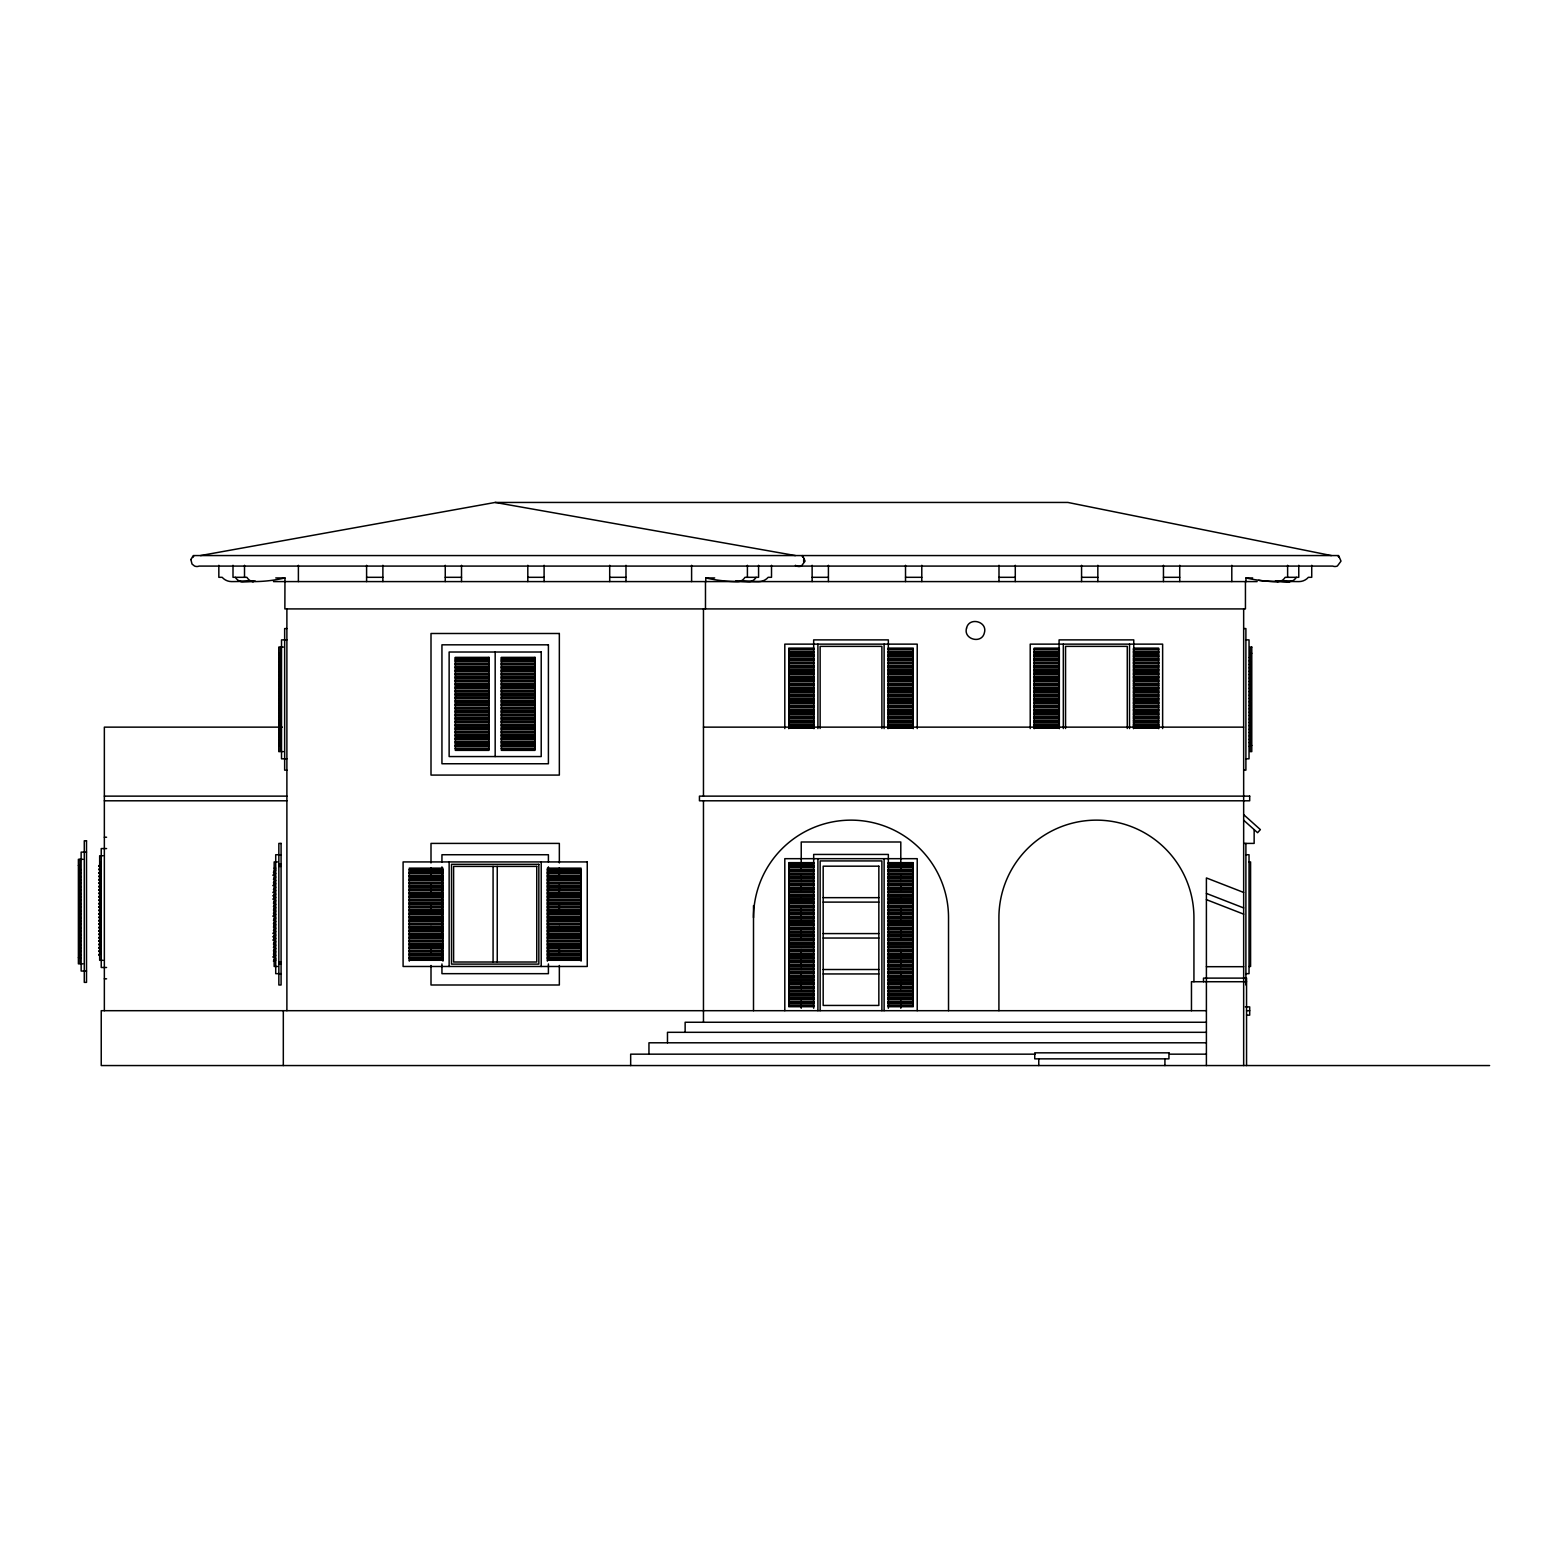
<?xml version="1.0" encoding="UTF-8"?>
<svg xmlns="http://www.w3.org/2000/svg" width="1568" height="1568" viewBox="0 0 1568 1568"><rect width="100%" height="100%" fill="white"/><g stroke="black" fill="none" stroke-linecap="round" stroke-linejoin="round"><path stroke-width="1.5" d="M803.639 561.658L803.737 558.816M192.746 557.483L193.668 556.366M275.282 869.652L273.42 872.396L275.713 870.083M275.282 873.062L272.969 875.375L275.713 873.494M275.282 876.61L273.42 879.374L275.713 877.061M275.282 880.02L273.42 882.784L275.713 880.471M275.282 883.352L272.969 885.665L275.713 883.803M275.282 886.763L273.42 889.526L275.713 887.214M275.282 890.232L272.969 892.545L275.713 890.663M275.282 893.642L272.969 895.955L275.713 894.093M275.282 896.974L272.969 899.268L275.713 897.406M275.282 900.385L273.42 903.129L275.713 900.816M275.282 903.874L273.42 906.618L275.713 904.305M275.282 907.284L273.42 910.028L275.713 907.715M275.282 910.596L273.42 913.36L275.713 911.047M275.282 914.007L272.969 916.32L275.713 914.458M275.282 917.574L273.42 920.318L275.713 918.025M275.282 920.984L273.42 923.728L275.713 921.435M275.282 924.316L273.42 927.06L275.713 924.748M275.282 927.727L273.42 930.471L275.713 928.158M275.282 931.176L272.969 933.489L275.713 931.627M275.282 934.587L272.969 936.9L275.713 935.038M275.282 937.919L272.969 940.232L275.713 938.37M275.282 941.329L273.42 944.093L275.713 941.78M275.282 944.681L273.42 947.425L275.713 945.112M275.282 948.091L273.42 950.835L275.713 948.522M275.282 951.404L273.42 954.167L275.713 951.854M275.282 954.814L272.969 957.127L275.713 955.265M275.282 958.381L273.42 961.125L275.713 958.832M200.528 555.562L495.174 502.446L1067.867 502.446L1331.35 555.562M366.598 577.318L382.886 577.318M445.253 577.318L461.521 577.318M527.808 577.318L544.096 577.318M609.697 577.318L625.985 577.318M812.126 577.318L828.414 577.318M905.52 577.318L921.788 577.318M998.992 577.318L1015.28 577.318M1081.567 577.318L1097.835 577.318M1163.456 577.318L1179.724 577.318M275.752 577.945L284.964 577.945L284.866 608.913L1245.443 608.913L1245.443 581.591M705.776 581.591L705.776 577.945L714.694 577.945M1245.972 581.591L1245.972 577.945L1252.675 577.945M273.459 581.591L1257.144 581.591M1258.634 580.336A273.969 193.726 -90 0 0 1277.038 581.591L1289.504 581.591A12.485 9.075 -90 0 0 1296.344 577.318M286.885 628.572L284.651 628.572L284.651 770.143L286.885 770.143M1243.659 628.572L1245.894 628.572L1245.894 770.143L1243.659 770.143M286.885 639.881L281.515 639.881L281.515 758.814L286.885 758.814M1245.894 639.881L1249.03 639.881L1249.03 758.814L1245.894 758.814M281.515 647.074L283.318 647.074M813.929 648.113L788.782 648.113L788.782 728.669M888.096 648.113L913.242 648.113L913.242 728.669M788.782 648.976L813.929 648.976M888.096 648.976L913.242 648.976M1034.194 648.976L1059.341 648.976M1133.507 648.976L1158.654 648.976M788.782 649.407L813.929 649.407M888.096 649.407L913.242 649.407M1034.194 649.407L1059.341 649.407M1133.507 649.407L1158.654 649.407M788.782 651.288L813.929 651.288M888.096 651.288L913.242 651.288M1034.194 651.288L1059.341 651.288M1133.507 651.288L1158.654 651.288M788.782 651.72L813.929 651.72M888.096 651.72L913.242 651.72M1034.194 651.72L1059.341 651.72M1133.507 651.72L1158.654 651.72M788.782 652.543L813.929 652.543M888.096 652.543L913.242 652.543M1034.194 652.543L1059.341 652.543M1133.507 652.543L1158.654 652.543M788.782 652.994L813.929 652.994M888.096 652.994L913.242 652.994M1034.194 652.994L1059.341 652.994M1133.507 652.994L1158.654 652.994M278.771 653.288L280.339 653.288M1250.206 653.288L1251.774 653.288M788.782 654.856L813.929 654.856M888.096 654.856L913.242 654.856M1034.194 654.856L1059.341 654.856M1133.507 654.856L1158.654 654.856M788.782 655.287L813.929 655.287M888.096 655.287L913.242 655.287M1034.194 655.287L1059.341 655.287M1133.507 655.287L1158.654 655.287M788.782 656.345L813.929 656.345M888.096 656.345L913.242 656.345M1034.194 656.345L1059.341 656.345M1133.507 656.345L1158.654 656.345M788.782 656.776L813.929 656.776M888.096 656.776L913.242 656.776M1034.194 656.776L1059.341 656.776M1133.507 656.776L1158.654 656.776M455.328 657.815L488.981 657.815M501.368 657.815L535.021 657.815M455.328 658.227L488.981 658.227M501.368 658.227L535.021 658.227M788.782 658.638L813.929 658.638M888.096 658.638L913.242 658.638M1034.194 658.638L1059.341 658.638M1133.507 658.638L1158.654 658.638M788.782 659.089L813.929 659.089M888.096 659.089L913.242 659.089M1034.194 659.089L1059.341 659.089M1133.507 659.089L1158.654 659.089M455.328 659.677L488.981 659.677M501.368 659.677L535.021 659.677M788.782 659.912L813.929 659.912M888.096 659.912L913.242 659.912M1034.194 659.912L1059.341 659.912M1133.507 659.912L1158.654 659.912M455.328 660.128L488.981 660.128M501.368 660.128L535.021 660.128M788.782 660.344L813.929 660.344M888.096 660.344L913.242 660.344M1034.194 660.344L1059.341 660.344M1133.507 660.344L1158.654 660.344M455.328 660.932L488.981 660.932M501.368 660.932L535.021 660.932M455.328 661.363L488.981 661.363M501.368 661.363L535.021 661.363M788.782 662.225L813.929 662.225M888.096 662.225L913.242 662.225M1034.194 662.225L1059.341 662.225M1133.507 662.225L1158.654 662.225M788.782 662.656L813.929 662.656M888.096 662.656L913.242 662.656M1034.194 662.656L1059.341 662.656M1133.507 662.656L1158.654 662.656M455.328 663.244L488.981 663.244M501.368 663.244L535.021 663.244M788.782 663.244L813.929 663.244M888.096 663.244L913.242 663.244M1034.194 663.244L1059.341 663.244M1133.507 663.244L1158.654 663.244M455.328 663.676L488.981 663.676M501.368 663.676L535.021 663.676M788.782 663.695L813.929 663.695M888.096 663.695L913.242 663.695M1034.194 663.695L1059.341 663.695M1133.507 663.695L1158.654 663.695M455.328 664.342L488.981 664.342M501.368 664.342L535.021 664.342M455.328 664.773L488.981 664.773M501.368 664.773L535.021 664.773M788.782 665.557L813.929 665.557M888.096 665.557L913.242 665.557M1034.194 665.557L1059.341 665.557M1133.507 665.557L1158.654 665.557M788.782 666.008L813.929 666.008M888.096 666.008L913.242 666.008M1034.194 666.008L1059.341 666.008M1133.507 666.008L1158.654 666.008M455.328 666.655L488.981 666.655M501.368 666.655L535.021 666.655M788.782 666.831L813.929 666.831M888.096 666.831L913.242 666.831M1034.194 666.831L1059.341 666.831M1133.507 666.831L1158.654 666.831M455.328 667.086L488.981 667.086M501.368 667.086L535.021 667.086M788.782 667.262L813.929 667.262M888.096 667.262L913.242 667.262M1034.194 667.262L1059.341 667.262M1133.507 667.262L1158.654 667.262M455.328 667.674L488.981 667.674M501.368 667.674L535.021 667.674M455.328 668.105L488.981 668.105M501.368 668.105L535.021 668.105M788.782 669.124L813.929 669.124M888.096 669.124L913.242 669.124M1034.194 669.124L1059.341 669.124M1133.507 669.124L1158.654 669.124M788.782 669.575L813.929 669.575M888.096 669.575L913.242 669.575M1034.194 669.575L1059.341 669.575M1133.507 669.575L1158.654 669.575M455.328 669.967L488.981 669.967M501.368 669.967L535.021 669.967M455.328 670.418L488.981 670.418M501.368 670.418L535.021 670.418M788.782 670.614L813.929 670.614M888.096 670.614L913.242 670.614M1034.194 670.614L1059.341 670.614M1133.507 670.614L1158.654 670.614M455.328 671.084L488.981 671.084M501.368 671.084L535.021 671.084M788.782 671.065L813.929 671.065M888.096 671.065L913.242 671.065M1034.194 671.065L1059.341 671.065M1133.507 671.065L1158.654 671.065M455.328 671.516L488.981 671.516M501.368 671.516L535.021 671.516M788.782 672.927L813.929 672.927M888.096 672.927L913.242 672.927M1034.194 672.927L1059.341 672.927M1133.507 672.927L1158.654 672.927M788.782 673.378L813.929 673.378M888.096 673.378L913.242 673.378M1034.194 673.378L1059.341 673.378M1133.507 673.378L1158.654 673.378M455.328 673.378L488.981 673.378M501.368 673.378L535.021 673.378M455.328 673.828L488.981 673.828M501.368 673.828L535.021 673.828M788.782 674.181L813.929 674.181M888.096 674.181L913.242 674.181M1034.194 674.181L1059.341 674.181M1133.507 674.181L1158.654 674.181M455.328 674.416L488.981 674.416M501.368 674.416L535.021 674.416M788.782 674.632L813.929 674.632M888.096 674.632L913.242 674.632M1034.194 674.632L1059.341 674.632M1133.507 674.632L1158.654 674.632M455.328 674.867L488.981 674.867M501.368 674.867L535.021 674.867M788.782 676.494L813.929 676.494M888.096 676.494L913.242 676.494M1034.194 676.494L1059.341 676.494M1133.507 676.494L1158.654 676.494M455.328 676.729L488.981 676.729M501.368 676.729L535.021 676.729M788.782 676.945L813.929 676.945M888.096 676.945L913.242 676.945M1034.194 676.945L1059.341 676.945M1133.507 676.945L1158.654 676.945M455.328 677.16L488.981 677.16M501.368 677.16L535.021 677.16M788.782 677.611L813.929 677.611M888.096 677.611L913.242 677.611M1034.194 677.611L1059.341 677.611M1133.507 677.611L1158.654 677.611M455.328 677.827L488.981 677.827M501.368 677.827L535.021 677.827M455.328 678.278L488.981 678.278M501.368 678.278L535.021 678.278M788.782 678.062L813.929 678.062M888.096 678.062L913.242 678.062M1034.194 678.062L1059.341 678.062M1133.507 678.062L1158.654 678.062M455.328 680.14L488.981 680.14M501.368 680.14L535.021 680.14M788.782 679.924L813.929 679.924M888.096 679.924L913.242 679.924M1034.194 679.924L1059.341 679.924M1133.507 679.924L1158.654 679.924M788.782 680.375L813.929 680.375M888.096 680.375L913.242 680.375M1034.194 680.375L1059.341 680.375M1133.507 680.375L1158.654 680.375M455.328 680.571L488.981 680.571M501.368 680.571L535.021 680.571M455.328 681.159L488.981 681.159M501.368 681.159L535.021 681.159M788.782 681.178L813.929 681.178M888.096 681.178L913.242 681.178M1034.194 681.178L1059.341 681.178M1133.507 681.178L1158.654 681.178M455.328 681.59L488.981 681.59M501.368 681.59L535.021 681.59M788.782 681.629L813.929 681.629M888.096 681.629L913.242 681.629M1034.194 681.629L1059.341 681.629M1133.507 681.629L1158.654 681.629M455.328 683.452L488.981 683.452M501.368 683.452L535.021 683.452M788.782 683.491L813.929 683.491M888.096 683.491L913.242 683.491M1034.194 683.491L1059.341 683.491M1133.507 683.491L1158.654 683.491M455.328 683.903L488.981 683.903M501.368 683.903L535.021 683.903M788.782 683.942L813.929 683.942M888.096 683.942L913.242 683.942M1034.194 683.942L1059.341 683.942M1133.507 683.942L1158.654 683.942M455.328 684.569L488.981 684.569M501.368 684.569L535.021 684.569M455.328 685L488.981 685M501.368 685L535.021 685M788.782 684.981L813.929 684.981M888.096 684.981L913.242 684.981M1034.194 684.981L1059.341 684.981M1133.507 684.981L1158.654 684.981M788.782 685.432L813.929 685.432M888.096 685.432L913.242 685.432M1034.194 685.432L1059.341 685.432M1133.507 685.432L1158.654 685.432M455.328 686.882L488.981 686.882M501.368 686.882L535.021 686.882M455.328 687.313L488.981 687.313M501.368 687.313L535.021 687.313M788.782 687.294L813.929 687.294M888.096 687.294L913.242 687.294M1034.194 687.294L1059.341 687.294M1133.507 687.294L1158.654 687.294M788.782 687.725L813.929 687.725M888.096 687.725L913.242 687.725M1034.194 687.725L1059.341 687.725M1133.507 687.725L1158.654 687.725M455.328 688.019L488.981 688.019M501.368 688.019L535.021 688.019M455.328 688.47L488.981 688.47M501.368 688.47L535.021 688.47M788.782 688.548L813.929 688.548M888.096 688.548L913.242 688.548M1034.194 688.548L1059.341 688.548M1133.507 688.548L1158.654 688.548M788.782 688.999L813.929 688.999M888.096 688.999L913.242 688.999M1034.194 688.999L1059.341 688.999M1133.507 688.999L1158.654 688.999M455.328 690.332L488.981 690.332M501.368 690.332L535.021 690.332M455.328 690.782L488.981 690.782M501.368 690.782L535.021 690.782M788.782 690.861L813.929 690.861M888.096 690.861L913.242 690.861M1034.194 690.861L1059.341 690.861M1133.507 690.861L1158.654 690.861M788.782 691.312L813.929 691.312M888.096 691.312L913.242 691.312M1034.194 691.312L1059.341 691.312M1133.507 691.312L1158.654 691.312M455.328 691.429L488.981 691.429M501.368 691.429L535.021 691.429M455.328 691.88L488.981 691.88M501.368 691.88L535.021 691.88M788.782 692.331L813.929 692.331M888.096 692.331L913.242 692.331M1034.194 692.331L1059.341 692.331M1133.507 692.331L1158.654 692.331M788.782 692.762L813.929 692.762M888.096 692.762L913.242 692.762M1034.194 692.762L1059.341 692.762M1133.507 692.762L1158.654 692.762M455.328 693.742L488.981 693.742M501.368 693.742L535.021 693.742M455.328 694.193L488.981 694.193M501.368 694.193L535.021 694.193M455.328 694.761L488.981 694.761M501.368 694.761L535.021 694.761M788.782 694.624L813.929 694.624M888.096 694.624L913.242 694.624M1034.194 694.624L1059.341 694.624M1133.507 694.624L1158.654 694.624M455.328 695.212L488.981 695.212M501.368 695.212L535.021 695.212M788.782 695.075L813.929 695.075M888.096 695.075L913.242 695.075M1034.194 695.075L1059.341 695.075M1133.507 695.075L1158.654 695.075M788.782 695.898L813.929 695.898M888.096 695.898L913.242 695.898M1034.194 695.898L1059.341 695.898M1133.507 695.898L1158.654 695.898M788.782 696.329L813.929 696.329M888.096 696.329L913.242 696.329M1034.194 696.329L1059.341 696.329M1133.507 696.329L1158.654 696.329M455.328 697.074L488.981 697.074M501.368 697.074L535.021 697.074M455.328 697.505L488.981 697.505M501.368 697.505L535.021 697.505M455.328 698.172L488.981 698.172M501.368 698.172L535.021 698.172M788.782 698.191L813.929 698.191M888.096 698.191L913.242 698.191M1034.194 698.191L1059.341 698.191M1133.507 698.191L1158.654 698.191M455.328 698.622L488.981 698.622M501.368 698.622L535.021 698.622M788.782 698.642L813.929 698.642M888.096 698.642L913.242 698.642M1034.194 698.642L1059.341 698.642M1133.507 698.642L1158.654 698.642M788.782 699.681L813.929 699.681M888.096 699.681L913.242 699.681M1034.194 699.681L1059.341 699.681M1133.507 699.681L1158.654 699.681M788.782 700.132L813.929 700.132M888.096 700.132L913.242 700.132M1034.194 700.132L1059.341 700.132M1133.507 700.132L1158.654 700.132M455.328 700.484L488.981 700.484M501.368 700.484L535.021 700.484M455.328 700.935L488.981 700.935M501.368 700.935L535.021 700.935M455.328 701.739L488.981 701.739M501.368 701.739L535.021 701.739M788.782 701.994L813.929 701.994M888.096 701.994L913.242 701.994M1034.194 701.994L1059.341 701.994M1133.507 701.994L1158.654 701.994M455.328 702.17L488.981 702.17M501.368 702.17L535.021 702.17M788.782 702.444L813.929 702.444M888.096 702.444L913.242 702.444M1034.194 702.444L1059.341 702.444M1133.507 702.444L1158.654 702.444M788.782 703.248L813.929 703.248M888.096 703.248L913.242 703.248M1034.194 703.248L1059.341 703.248M1133.507 703.248L1158.654 703.248M788.782 703.699L813.929 703.699M888.096 703.699L913.242 703.699M1034.194 703.699L1059.341 703.699M1133.507 703.699L1158.654 703.699M455.328 704.052L488.981 704.052M501.368 704.052L535.021 704.052M455.328 704.483L488.981 704.483M501.368 704.483L535.021 704.483M455.328 705.149L488.981 705.149M501.368 705.149L535.021 705.149M455.328 705.58L488.981 705.58M501.368 705.58L535.021 705.58M788.782 705.561L813.929 705.561M888.096 705.561L913.242 705.561M1034.194 705.561L1059.341 705.561M1133.507 705.561L1158.654 705.561M788.782 706.012L813.929 706.012M888.096 706.012L913.242 706.012M1034.194 706.012L1059.341 706.012M1133.507 706.012L1158.654 706.012M788.782 706.992L813.929 706.992M888.096 706.992L913.242 706.992M1034.194 706.992L1059.341 706.992M1133.507 706.992L1158.654 706.992M455.328 707.462L488.981 707.462M501.368 707.462L535.021 707.462M788.782 707.442L813.929 707.442M888.096 707.442L913.242 707.442M1034.194 707.442L1059.341 707.442M1133.507 707.442L1158.654 707.442M455.328 707.893L488.981 707.893M501.368 707.893L535.021 707.893M455.328 708.462L488.981 708.462M501.368 708.462L535.021 708.462M455.328 708.912L488.981 708.912M501.368 708.912L535.021 708.912M788.782 709.304L813.929 709.304M888.096 709.304L913.242 709.304M1034.194 709.304L1059.341 709.304M1133.507 709.304L1158.654 709.304M788.782 709.755L813.929 709.755M888.096 709.755L913.242 709.755M1034.194 709.755L1059.341 709.755M1133.507 709.755L1158.654 709.755M788.782 710.559L813.929 710.559M888.096 710.559L913.242 710.559M1034.194 710.559L1059.341 710.559M1133.507 710.559L1158.654 710.559M455.328 710.774L488.981 710.774M501.368 710.774L535.021 710.774M455.328 711.225L488.981 711.225M501.368 711.225L535.021 711.225M788.782 711.01L813.929 711.01M888.096 711.01L913.242 711.01M1034.194 711.01L1059.341 711.01M1133.507 711.01L1158.654 711.01M455.328 711.892L488.981 711.892M501.368 711.892L535.021 711.892M455.328 712.323L488.981 712.323M501.368 712.323L535.021 712.323M788.782 712.872L813.929 712.872M888.096 712.872L913.242 712.872M1034.194 712.872L1059.341 712.872M1133.507 712.872L1158.654 712.872M788.782 713.322L813.929 713.322M888.096 713.322L913.242 713.322M1034.194 713.322L1059.341 713.322M1133.507 713.322L1158.654 713.322M455.328 714.185L488.981 714.185M501.368 714.185L535.021 714.185M788.782 714.361L813.929 714.361M888.096 714.361L913.242 714.361M1034.194 714.361L1059.341 714.361M1133.507 714.361L1158.654 714.361M455.328 714.636L488.981 714.636M501.368 714.636L535.021 714.636M788.782 714.792L813.929 714.792M888.096 714.792L913.242 714.792M1034.194 714.792L1059.341 714.792M1133.507 714.792L1158.654 714.792M455.328 715.361L488.981 715.361M501.368 715.361L535.021 715.361M455.328 715.812L488.981 715.812M501.368 715.812L535.021 715.812M788.782 716.674L813.929 716.674M888.096 716.674L913.242 716.674M1034.194 716.674L1059.341 716.674M1133.507 716.674L1158.654 716.674M788.782 717.105L813.929 717.105M888.096 717.105L913.242 717.105M1034.194 717.105L1059.341 717.105M1133.507 717.105L1158.654 717.105M455.328 717.674L488.981 717.674M501.368 717.674L535.021 717.674M455.328 718.124L488.981 718.124M501.368 718.124L535.021 718.124M788.782 717.928L813.929 717.928M888.096 717.928L913.242 717.928M1034.194 717.928L1059.341 717.928M1133.507 717.928L1158.654 717.928M788.782 718.379L813.929 718.379M888.096 718.379L913.242 718.379M1034.194 718.379L1059.341 718.379M1133.507 718.379L1158.654 718.379M455.328 718.791L488.981 718.791M501.368 718.791L535.021 718.791M455.328 719.222L488.981 719.222M501.368 719.222L535.021 719.222M788.782 720.241L813.929 720.241M888.096 720.241L913.242 720.241M1034.194 720.241L1059.341 720.241M1133.507 720.241L1158.654 720.241M788.782 720.672L813.929 720.672M888.096 720.672L913.242 720.672M1034.194 720.672L1059.341 720.672M1133.507 720.672L1158.654 720.672M455.328 721.084L488.981 721.084M501.368 721.084L535.021 721.084M455.328 721.535L488.981 721.535M501.368 721.535L535.021 721.535M788.782 721.829L813.929 721.829M888.096 721.829L913.242 721.829M1034.194 721.829L1059.341 721.829M1133.507 721.829L1158.654 721.829M455.328 722.103L488.981 722.103M501.368 722.103L535.021 722.103M788.782 722.26L813.929 722.26M888.096 722.26L913.242 722.26M1034.194 722.26L1059.341 722.26M1133.507 722.26L1158.654 722.26M455.328 722.554L488.981 722.554M501.368 722.554L535.021 722.554M788.782 724.122L813.929 724.122M888.096 724.122L913.242 724.122M1034.194 724.122L1059.341 724.122M1133.507 724.122L1158.654 724.122M455.328 724.416L488.981 724.416M501.368 724.416L535.021 724.416M788.782 724.573L813.929 724.573M888.096 724.573L913.242 724.573M1034.194 724.573L1059.341 724.573M1133.507 724.573L1158.654 724.573M455.328 724.867L488.981 724.867M501.368 724.867L535.021 724.867M455.328 725.514L488.981 725.514M501.368 725.514L535.021 725.514M788.782 725.396L813.929 725.396M888.096 725.396L913.242 725.396M1034.194 725.396L1059.341 725.396M1133.507 725.396L1158.654 725.396M455.328 725.964L488.981 725.964M501.368 725.964L535.021 725.964M788.782 725.827L813.929 725.827M888.096 725.827L913.242 725.827M1034.194 725.827L1059.341 725.827M1133.507 725.827L1158.654 725.827M282.358 727.14L104.35 727.14L104.35 1010.694M703.464 727.14L1243.659 727.14M455.328 727.826L488.981 727.826M501.368 727.826L535.021 727.826M788.782 727.709L813.929 727.709M888.096 727.709L913.242 727.709M1034.194 727.709L1059.341 727.709M1133.507 727.709L1158.654 727.709M788.782 728.14L813.929 728.14M888.096 728.14L913.242 728.14M1034.194 728.14L1059.341 728.14M1133.507 728.14L1158.654 728.14M455.328 728.277L488.981 728.277M501.368 728.277L535.021 728.277M455.328 728.983L488.981 728.983M501.368 728.983L535.021 728.983M455.328 729.434L488.981 729.434M501.368 729.434L535.021 729.434M455.328 731.296L488.981 731.296M501.368 731.296L535.021 731.296M455.328 731.727L488.981 731.727M501.368 731.727L535.021 731.727M455.328 732.393L488.981 732.393M501.368 732.393L535.021 732.393M455.328 732.844L488.981 732.844M501.368 732.844L535.021 732.844M455.328 734.706L488.981 734.706M501.368 734.706L535.021 734.706M455.328 735.137L488.981 735.137M501.368 735.137L535.021 735.137M455.328 735.725L488.981 735.725M501.368 735.725L535.021 735.725M455.328 736.156L488.981 736.156M501.368 736.156L535.021 736.156M455.328 738.018L488.981 738.018M501.368 738.018L535.021 738.018M455.328 738.469L488.981 738.469M501.368 738.469L535.021 738.469M455.328 739.136L488.981 739.136M501.368 739.136L535.021 739.136M455.328 739.567L488.981 739.567M501.368 739.567L535.021 739.567M455.328 741.448L488.981 741.448M501.368 741.448L535.021 741.448M455.328 741.88L488.981 741.88M501.368 741.88L535.021 741.88M455.328 742.683L488.981 742.683M501.368 742.683L535.021 742.683M455.328 743.134L488.981 743.134M501.368 743.134L535.021 743.134M455.328 744.996L488.981 744.996M501.368 744.996L535.021 744.996M278.771 745.427L280.339 745.427M455.328 745.447L488.981 745.447M501.368 745.447L535.021 745.447M1250.206 745.427L1251.774 745.427M455.328 746.094L488.981 746.094M501.368 746.094L535.021 746.094M455.328 746.544L488.981 746.544M501.368 746.544L535.021 746.544M455.328 748.406L488.981 748.406M501.368 748.406L535.021 748.406M455.328 748.857L488.981 748.857M501.368 748.857L535.021 748.857M281.515 751.621L283.318 751.621M104.35 796.132L286.885 796.132M104.35 800.797L286.885 800.797M104.35 837.234L106.585 837.234M1243.659 843.408L1254.145 843.408L1254.145 829.609M106.585 848.562L101.234 848.562L101.234 967.495L106.585 967.495M86.514 852.11L81.144 852.11L81.144 971.043L86.514 971.043M281.084 854.736L275.713 854.736L275.713 973.669L281.084 973.669M1245.894 854.736L1249.03 854.736L1249.03 973.669L1245.894 973.669M103.018 855.756L99.666 855.756L99.666 960.302L103.018 960.302M81.144 859.303L82.947 859.303M99.666 861.969L101.234 861.969M277.516 861.93L274.165 861.93L274.165 966.476L277.516 966.476M1249.03 861.93L1250.578 861.93L1250.578 966.476L1249.03 966.476M813.929 862.655L788.782 862.655L788.782 1006.715L813.929 1006.715M888.096 862.655L913.242 862.655L913.242 1006.715L888.096 1006.715M788.782 863.537L813.929 863.537M888.096 863.537L913.242 863.537M788.782 863.968L813.929 863.968M888.096 863.968L913.242 863.968M278.849 864.321L281.084 864.321M78.4 865.497L79.968 865.497M788.782 865.83L813.929 865.83M888.096 865.83L913.242 865.83M278.849 866.398L281.084 866.398M788.782 866.281L813.929 866.281M888.096 866.281L913.242 866.281M788.782 867.104L813.929 867.104M888.096 867.104L913.242 867.104M788.782 867.535L813.929 867.535M888.096 867.535L913.242 867.535M274.165 868.143L275.713 868.143M409.287 869.652L442.94 869.652M547.408 869.652L581.062 869.652M788.782 869.417L813.929 869.417M888.096 869.417L913.242 869.417M788.782 869.848L813.929 869.848M888.096 869.848L913.242 869.848M409.287 870.083L442.94 870.083M547.408 870.083L581.062 870.083M788.782 870.887L813.929 870.887M888.096 870.887L913.242 870.887M788.782 871.338L813.929 871.338M888.096 871.338L913.242 871.338M409.287 871.965L442.94 871.965M547.408 871.965L581.062 871.965M409.287 872.396L442.94 872.396M547.408 872.396L581.062 872.396M409.287 873.062L442.94 873.062M547.408 873.062L581.062 873.062M788.782 873.2L813.929 873.2M888.096 873.2L913.242 873.2M409.287 873.494L442.94 873.494M547.408 873.494L581.062 873.494M788.782 873.65L813.929 873.65M888.096 873.65L913.242 873.65M788.782 874.454L813.929 874.454M888.096 874.454L913.242 874.454M788.782 874.905L813.929 874.905M888.096 874.905L913.242 874.905M409.287 875.375L442.94 875.375M547.408 875.375L581.062 875.375M409.287 875.806L442.94 875.806M547.408 875.806L581.062 875.806M409.287 876.61L442.94 876.61M547.408 876.61L581.062 876.61M788.782 876.767L813.929 876.767M888.096 876.767L913.242 876.767M409.287 877.061L442.94 877.061M547.408 877.061L581.062 877.061M788.782 877.218L813.929 877.218M888.096 877.218L913.242 877.218M788.782 877.806L813.929 877.806M888.096 877.806L913.242 877.806M788.782 878.256L813.929 878.256M888.096 878.256L913.242 878.256M409.287 878.923L442.94 878.923M547.408 878.923L581.062 878.923M409.287 879.374L442.94 879.374M547.408 879.374L581.062 879.374M409.287 880.02L442.94 880.02M547.408 880.02L581.062 880.02M788.782 880.118L813.929 880.118M888.096 880.118L913.242 880.118M409.287 880.471L442.94 880.471M547.408 880.471L581.062 880.471M788.782 880.569L813.929 880.569M888.096 880.569L913.242 880.569M788.782 881.373L813.929 881.373M888.096 881.373L913.242 881.373M788.782 881.824L813.929 881.824M888.096 881.824L913.242 881.824M409.287 882.333L442.94 882.333M547.408 882.333L581.062 882.333M409.287 882.784L442.94 882.784M547.408 882.784L581.062 882.784M409.287 883.352L442.94 883.352M547.408 883.352L581.062 883.352M788.782 883.686L813.929 883.686M888.096 883.686L913.242 883.686M409.287 883.803L442.94 883.803M547.408 883.803L581.062 883.803M788.782 884.136L813.929 884.136M888.096 884.136L913.242 884.136M788.782 885.175L813.929 885.175M888.096 885.175L913.242 885.175M409.287 885.665L442.94 885.665M547.408 885.665L581.062 885.665M788.782 885.606L813.929 885.606M888.096 885.606L913.242 885.606M409.287 886.116L442.94 886.116M547.408 886.116L581.062 886.116M409.287 886.763L442.94 886.763M547.408 886.763L581.062 886.763M409.287 887.214L442.94 887.214M547.408 887.214L581.062 887.214M788.782 887.488L813.929 887.488M888.096 887.488L913.242 887.488M788.782 887.919L813.929 887.919M888.096 887.919L913.242 887.919M788.782 888.742L813.929 888.742M888.096 888.742L913.242 888.742M409.287 889.076L442.94 889.076M547.408 889.076L581.062 889.076M788.782 889.193L813.929 889.193M888.096 889.193L913.242 889.193M409.287 889.526L442.94 889.526M547.408 889.526L581.062 889.526M409.287 890.232L442.94 890.232M547.408 890.232L581.062 890.232M409.287 890.663L442.94 890.663M547.408 890.663L581.062 890.663M788.782 891.055L813.929 891.055M888.096 891.055L913.242 891.055M788.782 891.486L813.929 891.486M888.096 891.486L913.242 891.486M788.782 892.172L813.929 892.172M888.096 892.172L913.242 892.172M409.287 892.545L442.94 892.545M547.408 892.545L581.062 892.545M788.782 892.623L813.929 892.623M888.096 892.623L913.242 892.623M409.287 892.976L442.94 892.976M547.408 892.976L581.062 892.976M409.287 893.642L442.94 893.642M547.408 893.642L581.062 893.642M409.287 894.093L442.94 894.093M547.408 894.093L581.062 894.093M788.782 894.485L813.929 894.485M888.096 894.485L913.242 894.485M788.782 894.916L813.929 894.916M888.096 894.916L913.242 894.916M788.782 895.74L813.929 895.74M888.096 895.74L913.242 895.74M409.287 895.955L442.94 895.955M547.408 895.955L581.062 895.955M409.287 896.386L442.94 896.386M547.408 896.386L581.062 896.386M788.782 896.19L813.929 896.19M888.096 896.19L913.242 896.19M409.287 896.974L442.94 896.974M547.408 896.974L581.062 896.974M409.287 897.406L442.94 897.406M547.408 897.406L581.062 897.406M823.18 897.66L878.844 897.66M788.782 898.052L813.929 898.052M888.096 898.052L913.242 898.052M788.782 898.503L813.929 898.503M888.096 898.503L913.242 898.503M409.287 899.268L442.94 899.268M547.408 899.268L581.062 899.268M409.287 899.718L442.94 899.718M547.408 899.718L581.062 899.718M788.782 899.542L813.929 899.542M888.096 899.542L913.242 899.542M788.782 899.973L813.929 899.973M888.096 899.973L913.242 899.973M409.287 900.385L442.94 900.385M547.408 900.385L581.062 900.385M409.287 900.816L442.94 900.816M547.408 900.816L581.062 900.816M788.782 901.855L813.929 901.855M888.096 901.855L913.242 901.855M788.782 902.286L813.929 902.286M823.18 902.11L878.844 902.11M888.096 902.286L913.242 902.286M409.287 902.678L442.94 902.678M547.408 902.678L581.062 902.678M409.287 903.129L442.94 903.129M547.408 903.129L581.062 903.129M788.782 903.109L813.929 903.109M888.096 903.109L913.242 903.109M788.782 903.54L813.929 903.54M888.096 903.54L913.242 903.54M409.287 903.874L442.94 903.874M547.408 903.874L581.062 903.874M409.287 904.305L442.94 904.305M547.408 904.305L581.062 904.305M788.782 905.422L813.929 905.422M888.096 905.422L913.242 905.422M788.782 905.853L813.929 905.853M888.096 905.853L913.242 905.853M409.287 906.167L442.94 906.167M547.408 906.167L581.062 906.167M409.287 906.618L442.94 906.618M547.408 906.618L581.062 906.618M788.782 906.872L813.929 906.872M888.096 906.872L913.242 906.872M409.287 907.284L442.94 907.284M547.408 907.284L581.062 907.284M788.782 907.323L813.929 907.323M888.096 907.323L913.242 907.323M409.287 907.715L442.94 907.715M547.408 907.715L581.062 907.715M788.782 909.185L813.929 909.185M888.096 909.185L913.242 909.185M409.287 909.577L442.94 909.577M547.408 909.577L581.062 909.577M788.782 909.636L813.929 909.636M888.096 909.636L913.242 909.636M409.287 910.028L442.94 910.028M547.408 910.028L581.062 910.028M788.782 910.44L813.929 910.44M888.096 910.44L913.242 910.44M409.287 910.596L442.94 910.596M547.408 910.596L581.062 910.596M409.287 911.047L442.94 911.047M547.408 911.047L581.062 911.047M788.782 910.89L813.929 910.89M888.096 910.89L913.242 910.89M788.782 912.752L813.929 912.752M888.096 912.752L913.242 912.752M409.287 912.909L442.94 912.909M547.408 912.909L581.062 912.909M409.287 913.36L442.94 913.36M547.408 913.36L581.062 913.36M788.782 913.203L813.929 913.203M888.096 913.203L913.242 913.203M409.287 914.007L442.94 914.007M547.408 914.007L581.062 914.007M409.287 914.458L442.94 914.458M547.408 914.458L581.062 914.458M788.782 914.242L813.929 914.242M888.096 914.242L913.242 914.242M788.782 914.693L813.929 914.693M888.096 914.693L913.242 914.693M409.287 916.32L442.94 916.32M547.408 916.32L581.062 916.32M788.782 916.555L813.929 916.555M888.096 916.555L913.242 916.555M409.287 916.77L442.94 916.77M547.408 916.77L581.062 916.77M788.782 916.986L813.929 916.986M888.096 916.986L913.242 916.986M409.287 917.574L442.94 917.574M547.408 917.574L581.062 917.574M409.287 918.025L442.94 918.025M547.408 918.025L581.062 918.025M788.782 917.809L813.929 917.809M888.096 917.809L913.242 917.809M788.782 918.26L813.929 918.26M888.096 918.26L913.242 918.26M409.287 919.887L442.94 919.887M547.408 919.887L581.062 919.887M409.287 920.318L442.94 920.318M547.408 920.318L581.062 920.318M788.782 920.122L813.929 920.122M888.096 920.122L913.242 920.122M788.782 920.553L813.929 920.553M888.096 920.553L913.242 920.553M409.287 920.984L442.94 920.984M547.408 920.984L581.062 920.984M409.287 921.435L442.94 921.435M547.408 921.435L581.062 921.435M788.782 921.553L813.929 921.553M888.096 921.553L913.242 921.553M788.782 921.984L813.929 921.984M888.096 921.984L913.242 921.984M409.287 923.297L442.94 923.297M547.408 923.297L581.062 923.297M409.287 923.728L442.94 923.728M547.408 923.728L581.062 923.728M788.782 923.866L813.929 923.866M888.096 923.866L913.242 923.866M409.287 924.316L442.94 924.316M547.408 924.316L581.062 924.316M788.782 924.297L813.929 924.297M888.096 924.297L913.242 924.297M409.287 924.748L442.94 924.748M547.408 924.748L581.062 924.748M788.782 925.12L813.929 925.12M888.096 925.12L913.242 925.12M788.782 925.571L813.929 925.571M888.096 925.571L913.242 925.571M409.287 926.61L442.94 926.61M547.408 926.61L581.062 926.61M409.287 927.06L442.94 927.06M547.408 927.06L581.062 927.06M788.782 927.433L813.929 927.433M888.096 927.433L913.242 927.433M409.287 927.727L442.94 927.727M547.408 927.727L581.062 927.727M409.287 928.158L442.94 928.158M547.408 928.158L581.062 928.158M788.782 927.864L813.929 927.864M888.096 927.864L913.242 927.864M788.782 928.903L813.929 928.903M888.096 928.903L913.242 928.903M788.782 929.354L813.929 929.354M888.096 929.354L913.242 929.354M409.287 930.04L442.94 930.04M547.408 930.04L581.062 930.04M409.287 930.471L442.94 930.471M547.408 930.471L581.062 930.471M409.287 931.176L442.94 931.176M547.408 931.176L581.062 931.176M788.782 931.216L813.929 931.216M888.096 931.216L913.242 931.216M409.287 931.627L442.94 931.627M547.408 931.627L581.062 931.627M788.782 931.666L813.929 931.666M888.096 931.666L913.242 931.666M788.782 932.49L813.929 932.49M888.096 932.49L913.242 932.49M788.782 932.921L813.929 932.921M888.096 932.921L913.242 932.921M409.287 933.489L442.94 933.489M547.408 933.489L581.062 933.489M823.18 933.587L878.844 933.587M409.287 933.94L442.94 933.94M547.408 933.94L581.062 933.94M409.287 934.587L442.94 934.587M547.408 934.587L581.062 934.587M788.782 934.783L813.929 934.783M888.096 934.783L913.242 934.783M409.287 935.038L442.94 935.038M547.408 935.038L581.062 935.038M788.782 935.234L813.929 935.234M888.096 935.234L913.242 935.234M788.782 936.37L813.929 936.37M888.096 936.37L913.242 936.37M409.287 936.9L442.94 936.9M547.408 936.9L581.062 936.9M788.782 936.821L813.929 936.821M888.096 936.821L913.242 936.821M409.287 937.35L442.94 937.35M547.408 937.35L581.062 937.35M409.287 937.919L442.94 937.919M547.408 937.919L581.062 937.919M823.18 938.036L878.844 938.036M409.287 938.37L442.94 938.37M547.408 938.37L581.062 938.37M788.782 938.683L813.929 938.683M888.096 938.683L913.242 938.683M788.782 939.134L813.929 939.134M888.096 939.134L913.242 939.134M409.287 940.232L442.94 940.232M547.408 940.232L581.062 940.232M788.782 939.957L813.929 939.957M888.096 939.957L913.242 939.957M788.782 940.388L813.929 940.388M888.096 940.388L913.242 940.388M409.287 940.682L442.94 940.682M547.408 940.682L581.062 940.682M409.287 941.329L442.94 941.329M547.408 941.329L581.062 941.329M409.287 941.78L442.94 941.78M547.408 941.78L581.062 941.78M788.782 942.25L813.929 942.25M888.096 942.25L913.242 942.25M788.782 942.701L813.929 942.701M888.096 942.701L913.242 942.701M409.287 943.642L442.94 943.642M547.408 943.642L581.062 943.642M788.782 943.74L813.929 943.74M888.096 943.74L913.242 943.74M409.287 944.093L442.94 944.093M547.408 944.093L581.062 944.093M788.782 944.191L813.929 944.191M888.096 944.191L913.242 944.191M409.287 944.681L442.94 944.681M547.408 944.681L581.062 944.681M409.287 945.112L442.94 945.112M547.408 945.112L581.062 945.112M788.782 946.053L813.929 946.053M888.096 946.053L913.242 946.053M788.782 946.484L813.929 946.484M888.096 946.484L913.242 946.484M409.287 946.974L442.94 946.974M547.408 946.974L581.062 946.974M409.287 947.425L442.94 947.425M547.408 947.425L581.062 947.425M788.782 947.307L813.929 947.307M888.096 947.307L913.242 947.307M788.782 947.758L813.929 947.758M888.096 947.758L913.242 947.758M409.287 948.091L442.94 948.091M547.408 948.091L581.062 948.091M409.287 948.522L442.94 948.522M547.408 948.522L581.062 948.522M788.782 949.62L813.929 949.62M888.096 949.62L913.242 949.62M788.782 950.071L813.929 950.071M888.096 950.071L913.242 950.071M409.287 950.384L442.94 950.384M547.408 950.384L581.062 950.384M409.287 950.835L442.94 950.835M547.408 950.835L581.062 950.835M788.782 951.07L813.929 951.07M888.096 951.07L913.242 951.07M409.287 951.404L442.94 951.404M547.408 951.404L581.062 951.404M788.782 951.521L813.929 951.521M888.096 951.521L913.242 951.521M409.287 951.854L442.94 951.854M547.408 951.854L581.062 951.854M788.782 953.383L813.929 953.383M888.096 953.383L913.242 953.383M409.287 953.716L442.94 953.716M547.408 953.716L581.062 953.716M788.782 953.834L813.929 953.834M888.096 953.834L913.242 953.834M99.666 954.108L101.234 954.108M409.287 954.167L442.94 954.167M547.408 954.167L581.062 954.167M409.287 954.814L442.94 954.814M547.408 954.814L581.062 954.814M788.782 954.638L813.929 954.638M888.096 954.638L913.242 954.638M409.287 955.265L442.94 955.265M547.408 955.265L581.062 955.265M788.782 955.088L813.929 955.088M888.096 955.088L913.242 955.088M409.287 957.127L442.94 957.127M547.408 957.127L581.062 957.127M788.782 956.95L813.929 956.95M888.096 956.95L913.242 956.95M409.287 957.578L442.94 957.578M547.408 957.578L581.062 957.578M788.782 957.401L813.929 957.401M888.096 957.401L913.242 957.401M78.4 957.636L79.968 957.636M409.287 958.381L442.94 958.381M547.408 958.381L581.062 958.381M788.782 958.44L813.929 958.44M888.096 958.44L913.242 958.44M409.287 958.832L442.94 958.832M547.408 958.832L581.062 958.832M788.782 958.891L813.929 958.891M888.096 958.891L913.242 958.891M274.165 960.282L275.713 960.282M409.287 960.282L442.94 960.282M547.408 960.282L581.062 960.282M788.782 960.753L813.929 960.753M888.096 960.753L913.242 960.753M788.782 961.184L813.929 961.184M888.096 961.184L913.242 961.184M278.849 962.007L281.084 962.007M788.782 962.007L813.929 962.007M888.096 962.007L913.242 962.007M788.782 962.458L813.929 962.458M888.096 962.458L913.242 962.458M81.144 963.85L82.947 963.85M278.849 964.104L281.084 964.104M788.782 964.32L813.929 964.32M888.096 964.32L913.242 964.32M788.782 964.771L813.929 964.771M888.096 964.771L913.242 964.771M788.782 965.81L813.929 965.81M888.096 965.81L913.242 965.81M788.782 966.241L813.929 966.241M888.096 966.241L913.242 966.241M1206.4 966.692L1243.659 966.692M788.782 968.103L813.929 968.103M888.096 968.103L913.242 968.103M788.782 968.554L813.929 968.554M888.096 968.554L913.242 968.554M788.782 969.377L813.929 969.377M823.18 969.514L878.844 969.514M888.096 969.377L913.242 969.377M788.782 969.808L813.929 969.808M888.096 969.808L913.242 969.808M788.782 971.69L813.929 971.69M888.096 971.69L913.242 971.69M788.782 972.121L813.929 972.121M888.096 972.121L913.242 972.121M788.782 973.16L813.929 973.16M888.096 973.16L913.242 973.16M788.782 973.61L813.929 973.61M888.096 973.61L913.242 973.61M823.18 973.944L878.844 973.944M788.782 975.472L813.929 975.472M888.096 975.472L913.242 975.472M788.782 975.923L813.929 975.923M888.096 975.923L913.242 975.923M788.782 976.727L813.929 976.727M888.096 976.727L913.242 976.727M788.782 977.178L813.929 977.178M888.096 977.178L913.242 977.178M104.35 978.824L106.585 978.824M788.782 979.04L813.929 979.04M888.096 979.04L913.242 979.04M788.782 979.49L813.929 979.49M888.096 979.49L913.242 979.49M788.782 980.51L813.929 980.51M888.096 980.51L913.242 980.51M788.782 980.96L813.929 980.96M888.096 980.96L913.242 980.96M1246.56 981.725L1191.464 981.725L1191.464 1010.694M788.782 982.822L813.929 982.822M888.096 982.822L913.242 982.822M788.782 983.254L813.929 983.254M888.096 983.254L913.242 983.254M788.782 984.077L813.929 984.077M888.096 984.077L913.242 984.077M788.782 984.528L813.929 984.528M888.096 984.528L913.242 984.528M788.782 986.39L813.929 986.39M888.096 986.39L913.242 986.39M788.782 986.84L813.929 986.84M888.096 986.84L913.242 986.84M788.782 987.879L813.929 987.879M888.096 987.879L913.242 987.879M788.782 988.31L813.929 988.31M888.096 988.31L913.242 988.31M788.782 990.172L813.929 990.172M888.096 990.172L913.242 990.172M788.782 990.623L813.929 990.623M888.096 990.623L913.242 990.623M788.782 991.446L813.929 991.446M888.096 991.446L913.242 991.446M788.782 991.878L813.929 991.878M888.096 991.878L913.242 991.878M788.782 993.759L813.929 993.759M888.096 993.759L913.242 993.759M788.782 994.19L813.929 994.19M888.096 994.19L913.242 994.19M788.782 995.464L813.929 995.464M888.096 995.464L913.242 995.464M788.782 995.896L813.929 995.896M888.096 995.896L913.242 995.896M788.782 997.777L813.929 997.777M888.096 997.777L913.242 997.777M788.782 998.208L813.929 998.208M888.096 998.208L913.242 998.208M788.782 999.032L813.929 999.032M888.096 999.032L913.242 999.032M788.782 999.463L813.929 999.463M888.096 999.463L913.242 999.463M788.782 1001.344L813.929 1001.344M888.096 1001.344L913.242 1001.344M788.782 1001.776L813.929 1001.776M888.096 1001.776L913.242 1001.776M788.782 1002.814L813.929 1002.814M888.096 1002.814L913.242 1002.814M788.782 1003.265L813.929 1003.265M888.096 1003.265L913.242 1003.265M788.782 1005.127L813.929 1005.127M888.096 1005.127L913.242 1005.127M788.782 1005.578L813.929 1005.578M888.096 1005.578L913.242 1005.578M1245.306 1006.891L1249.696 1006.891L1249.696 1015.162L1246.56 1015.162M1206.4 1010.694L101.234 1010.694L101.234 1065.554L1489.6 1065.554M1246.56 1010.694L1249.696 1010.694M1206.4 1022.258L685.138 1022.258L685.138 1032.312M1206.4 1032.312L667.478 1032.312L667.478 1042.798M1206.4 1042.798L648.956 1042.798L648.956 1054.166M1035.252 1054.166L630.669 1054.166L630.669 1065.554M1169.65 1054.166L1206.4 1054.166M495.174 502.446L795.388 555.562M1243.659 892.447L1206.4 877.943L1206.4 1065.554M1206.4 893.427L1243.659 907.931M1206.4 899.64L1243.659 914.144M795.388 565.303L796.779 566.087A11.897 8.408 -90 0 0 801.424 566.009L805.07 561.128L802.659 555.562M1243.659 814.635L1260.378 829.609L1257.595 832.706L1243.659 820.201M1338.229 556.366L1339.131 557.483M802.267 556.366L803.169 557.483M1311.73 565.303L1311.73 577.318L1308.378 577.318A12.485 12.485 0 0 1 1298.99 581.591A273.969 273.969 0 0 1 1280.39 580.944M1298.774 565.303L1298.774 577.318L1285.172 577.318A12.485 9.075 -90 0 1 1278.351 581.591A273.969 199.391 -90 0 1 1245.972 577.945M1287.622 565.303L1287.622 577.318M1246.56 1065.554L1246.56 978.118L1203.499 978.118L1203.499 981.725M1245.894 843.408L1245.894 984.998M1243.659 608.913L1243.659 1065.554M1231.801 565.303L1231.801 581.591M1193.934 981.725L1193.934 917.652A97.51 97.51 0 0 0 1096.424 820.142A97.51 97.51 0 0 0 998.914 917.652L998.914 1010.694M1179.724 565.303L1179.724 581.591M1164.926 1058.851L1164.926 1065.554M1163.456 565.303L1163.456 581.591M1162.633 728.571L1162.633 644.134L1030.215 644.134L1030.215 728.571M1158.654 728.669L1158.654 648.113L1133.507 648.113L1133.507 728.669M1133.762 649.662L1133.762 639.881L1059.086 639.881L1059.086 649.662M1133.762 654.542L1133.762 727.787M1129.528 644.134L1129.528 728.571M1127.274 728.493L1127.274 646.369L1065.554 646.369L1065.554 728.493M1097.835 565.303L1097.835 581.591M1081.567 565.303L1081.567 581.591M1063.32 644.134L1063.32 728.571M1059.341 728.669L1059.341 648.113L1034.194 648.113L1034.194 728.669M1059.086 654.542L1059.086 727.787M1038.761 1058.851L1038.761 1065.554M1015.28 565.303L1015.28 581.591M998.992 565.303L998.992 581.591M948.522 1010.694L948.522 917.652A97.51 97.51 0 0 0 851.012 820.142A97.51 97.51 0 0 0 753.502 917.652M921.788 565.303L921.788 581.591M917.221 728.571L917.221 644.134L784.804 644.134L784.804 728.571M917.221 1010.694L917.221 858.676L784.804 858.676L784.804 1010.694M905.52 565.303L905.52 581.591M900.796 868.888L900.796 841.996L801.228 841.996L801.228 868.888M900.796 873.788L900.796 878.668M900.796 883.568L900.796 890.898M900.796 898.229L900.796 903.129M900.796 908.009L900.796 915.34M900.796 920.24L900.796 925.12M900.796 930.02L900.796 937.35M900.796 949.581L900.796 966.692M900.796 971.572L900.796 976.472M900.796 981.352L900.796 988.683M900.796 1000.913L900.796 1008.244M888.096 728.669L888.35 639.881L813.674 639.881L813.929 728.669M888.35 1008.244L888.35 854.442L813.674 854.442L813.674 1008.244M884.117 644.134L884.117 728.571M884.117 858.676L884.117 1010.694M881.882 728.493L881.882 646.369L820.142 646.369L820.142 728.493M881.882 1010.694L881.882 860.93L820.142 860.93L820.142 1010.694M828.414 565.303L828.414 581.591M817.908 644.134L817.908 728.571M817.908 858.676L817.908 1010.694M812.126 565.303L812.126 581.591M801.228 873.788L801.228 878.668M801.228 883.568L801.228 890.898M801.228 898.229L801.228 903.129M801.228 908.009L801.228 915.34M801.228 920.24L801.228 925.12M801.228 930.02L801.228 937.35M801.228 949.581L801.228 966.692M801.228 971.572L801.228 976.472M801.228 981.352L801.228 988.683M801.228 1000.913L801.228 1008.244M771.515 565.303L771.515 577.318L768.183 577.318A12.485 12.485 0 0 1 758.794 581.591A273.969 273.969 0 0 1 740.194 580.944M758.579 565.303L758.579 577.318L744.976 577.318A12.485 9.075 -90 0 1 738.136 581.591A273.969 199.391 -90 0 1 705.776 577.945M753.502 905.598L753.502 1010.694M747.407 565.303L747.407 577.318M705.482 581.591L705.482 608.913M703.464 608.913L703.464 796.132M703.464 800.797L703.464 1022.258M691.606 565.303L691.606 581.591M625.985 565.303L625.985 581.591M609.697 565.303L609.697 581.591M581.062 961.125L581.062 868.143L547.408 868.143L547.408 961.125M559.345 862.949L559.345 843.408L431.004 843.408L431.004 862.949M559.345 867.829L559.345 875.16M559.345 884.92L559.345 892.231M559.345 904.442L559.345 914.203M559.345 926.414L559.345 931.294M559.345 945.935L559.345 953.266M559.345 965.476L559.345 984.998L431.004 984.998L431.004 965.476M548.408 862.028L548.408 854.736L441.941 854.736L441.941 862.028M548.408 866.888L548.408 891.153M548.408 896.014L548.408 900.855M548.408 905.716L548.408 917.848M548.408 922.709L548.408 934.842M548.408 946.974L548.408 959.106M548.408 963.967L548.408 973.669L441.941 973.669L441.941 963.967M544.096 565.303L544.096 581.591M541.215 861.93L541.215 966.476M527.808 565.303L527.808 581.591M497.252 866.398L497.252 962.007M495.174 652.014L495.174 756.56M493.077 866.398L493.077 962.007M461.521 565.303L461.521 581.591M449.134 861.93L449.134 966.476M445.253 565.303L445.253 581.591M442.94 961.125L442.94 868.143L409.287 868.143L409.287 961.125M441.941 866.888L441.941 891.153M441.941 896.014L441.941 900.855M441.941 905.716L441.941 917.848M441.941 922.709L441.941 934.842M441.941 946.974L441.941 959.106M431.004 867.829L431.004 875.16M431.004 884.92L431.004 892.231M431.004 904.442L431.004 914.203M431.004 926.414L431.004 931.294M431.004 945.935L431.004 953.266M382.886 565.303L382.886 581.591M366.598 565.303L366.598 581.591M298.39 565.303L298.39 581.591M286.885 608.913L286.885 1010.694M283.318 1010.694L283.318 1065.554M244.51 565.303L244.51 577.318M233.005 565.303L233.005 577.318L246.882 577.318A12.485 8.82 90 0 0 253.506 581.591A273.969 193.726 90 0 0 284.964 577.945M218.834 565.303L218.834 577.318L222.166 577.318A12.485 12.485 0 0 0 231.554 581.591A273.969 273.969 0 0 0 250.155 580.944M239.532 581.081A12.485 8.82 90 0 0 242.001 581.591L253.506 581.591A12.485 8.82 -90 0 1 251.037 581.081M255.153 580.944A273.969 193.726 90 0 1 242.001 581.591A12.485 8.82 -90 0 1 235.376 577.318M1279.508 581.081A12.485 8.82 -90 0 1 1277.038 581.591M1275.392 580.944A273.969 193.726 -90 0 0 1288.543 581.591A12.485 8.82 -90 0 0 1291.013 581.081M756.129 577.318A12.485 9.075 -90 0 1 749.308 581.591A273.969 199.391 -90 0 1 735.764 580.944M1289.504 581.591A273.969 199.391 -90 0 1 1275.96 580.944M190.884 559.541L192.021 564.049L194.491 566.009A11.897 8.408 -90 0 0 199.136 566.087L1332.741 566.087A11.897 8.408 -90 0 0 1337.386 566.009L1341.012 561.128L1338.602 555.562L193.276 555.562L190.884 559.541M966.554 628.082C963.066 639.391 981.744 644.409 984.371 632.845C987.86 621.516 969.181 616.518 966.554 628.082M279.222 654.797L281.084 657.541L279.222 654.797M279.222 658.207L281.084 660.951L279.222 658.207M279.222 661.755L281.084 664.518L279.222 661.755M279.222 665.185L281.084 667.929L279.222 665.185M78.851 867.006L80.713 869.77L78.851 867.006M279.222 668.497L281.084 671.261L279.222 668.497M78.851 870.416L80.713 873.18L78.851 870.416M279.222 671.908L281.084 674.671L279.222 671.908M78.851 873.984L80.713 876.728L78.851 873.984M279.222 675.377L281.084 678.121L279.222 675.377M78.851 877.394L80.713 880.138L78.851 877.394M279.222 678.787L281.084 681.531L279.222 678.787M78.851 880.706L80.713 883.47L78.851 880.706M279.222 682.119L281.084 684.863L279.222 682.119M78.851 884.136L80.713 886.88L78.851 884.136M100.783 863.478L98.921 866.222L100.783 863.478M279.222 685.53L281.084 688.274L279.222 685.53M78.851 887.586L80.713 890.35L78.851 887.586M100.783 866.888L98.921 869.632L100.783 866.888M279.222 689.018L281.084 691.762L279.222 689.018M78.851 890.996L80.713 893.76L78.851 890.996M100.783 870.436L98.921 873.2L100.783 870.436M279.222 692.429L281.084 695.173L279.222 692.429M78.851 894.328L80.713 897.072L78.851 894.328M100.783 873.846L98.921 876.61L100.783 873.846M279.222 695.741L281.084 698.505L279.222 695.741M78.851 897.739L80.713 900.483L78.851 897.739M100.783 877.178L98.921 879.942L100.783 877.178M279.222 699.152L281.084 701.915L279.222 699.152M78.851 901.228L80.713 903.972L78.851 901.228M100.783 880.589L98.921 883.352L100.783 880.589M279.222 702.719L281.084 705.463L279.222 702.719M78.851 904.638L80.713 907.382L78.851 904.638M100.783 884.058L98.921 886.802L100.783 884.058M279.222 706.129L281.084 708.893L279.222 706.129M78.851 907.97L80.713 910.714L78.851 907.97M100.783 887.468L98.921 890.212L100.783 887.468M279.222 709.461L281.084 712.205L279.222 709.461M78.851 911.38L80.713 914.124L78.851 911.38M100.783 890.8L98.921 893.544L100.783 890.8M279.222 712.872L281.084 715.616L279.222 712.872M78.851 914.928L80.713 917.692L78.851 914.928M100.783 894.211L98.921 896.955L100.783 894.211M279.222 716.321L281.084 719.085L279.222 716.321M78.851 918.338L80.713 921.102L78.851 918.338M100.783 897.7L98.921 900.444L100.783 897.7M279.222 719.751L281.084 722.495L279.222 719.751M78.851 921.67L80.713 924.414L78.851 921.67M100.783 901.11L98.921 903.854L100.783 901.11M279.222 723.064L281.084 725.827L279.222 723.064M78.851 925.081L80.713 927.844L78.851 925.081M100.783 904.422L98.921 907.186L100.783 904.422M279.222 726.474L281.084 729.238L279.222 726.474M78.851 928.55L80.713 931.294L78.851 928.55M100.783 907.833L98.921 910.596L100.783 907.833M279.222 729.826L281.084 732.57L279.222 729.826M78.851 931.96L80.713 934.704L78.851 931.96M100.783 911.4L98.921 914.144L100.783 911.4M279.222 733.236L281.084 735.98L279.222 733.236M78.851 935.273L80.713 938.036L78.851 935.273M100.783 914.81L98.921 917.554L100.783 914.81M279.222 736.548L281.084 739.312L279.222 736.548M78.851 938.703L80.713 941.447L78.851 938.703M100.783 918.142L98.921 920.886L100.783 918.142M279.222 739.959L281.084 742.722L279.222 739.959M78.851 942.035L80.713 944.779L78.851 942.035M100.783 921.553L98.921 924.297L100.783 921.553M279.222 743.526L281.084 746.27L279.222 743.526M78.851 945.445L80.713 948.189L78.851 945.445M100.783 925.002L98.921 927.766L100.783 925.002M78.851 948.777L80.713 951.521L78.851 948.777M100.783 928.413L98.921 931.176L100.783 928.413M78.851 952.188L80.713 954.932L78.851 952.188M100.783 931.745L98.921 934.508L100.783 931.745M78.851 955.735L80.713 958.499L78.851 955.735M100.783 935.155L98.921 937.919L100.783 935.155M100.783 938.507L98.921 941.251L100.783 938.507M100.783 941.917L98.921 944.661L100.783 941.917M100.783 945.23L98.921 947.993L100.783 945.23M100.783 948.64L98.921 951.404L100.783 948.64M100.783 952.207L98.921 954.951L100.783 952.207M1251.323 654.797L1249.461 657.541L1251.323 654.797M1251.323 658.207L1249.461 660.951L1251.323 658.207M1251.323 661.755L1249.461 664.518L1251.323 661.755M1251.323 665.185L1249.461 667.929L1251.323 665.185M1251.323 668.497L1249.461 671.261L1251.323 668.497M1251.323 671.908L1249.461 674.671L1251.323 671.908M1251.323 675.377L1249.461 678.121L1251.323 675.377M1251.323 678.787L1249.461 681.531L1251.323 678.787M1251.323 682.119L1249.461 684.863L1251.323 682.119M1251.323 685.53L1249.461 688.274L1251.323 685.53M1251.323 689.018L1249.461 691.762L1251.323 689.018M1251.323 692.429L1249.461 695.173L1251.323 692.429M1251.323 695.741L1249.461 698.505L1251.323 695.741M1251.323 699.152L1249.461 701.915L1251.323 699.152M1251.323 702.719L1249.461 705.463L1251.323 702.719M1251.323 706.129L1249.461 708.893L1251.323 706.129M1251.323 709.461L1249.461 712.205L1251.323 709.461M1251.323 712.872L1249.461 715.616L1251.323 712.872M1251.323 716.321L1249.461 719.085L1251.323 716.321M1251.323 719.751L1249.461 722.495L1251.323 719.751M1251.323 723.064L1249.461 725.827L1251.323 723.064M1251.323 726.474L1249.461 729.238L1251.323 726.474M1251.323 729.826L1249.461 732.57L1251.323 729.826M1251.323 733.236L1249.461 735.98L1251.323 733.236M1251.323 736.548L1249.461 739.312L1251.323 736.548M1251.323 739.959L1249.461 742.722L1251.323 739.959M1251.323 743.526L1249.461 746.27L1251.323 743.526M559.345 633.492L431.004 633.492L431.004 775.082L559.345 775.082L559.345 633.492M548.408 644.82L441.941 644.82L441.941 763.753L548.408 763.753L548.408 644.82M280.339 647.074L278.771 647.074L278.771 751.621L280.339 751.621L280.339 647.074M1251.774 647.074L1250.206 647.074L1250.206 751.621L1251.774 751.621L1251.774 647.074M541.215 652.014L449.134 652.014L449.134 756.56L541.215 756.56L541.215 652.014M488.981 657.364L455.328 657.364L455.328 750.366L488.981 750.366L488.981 657.364M535.021 657.364L501.368 657.364L501.368 750.366L535.021 750.366L535.021 657.364M1249.696 796.132L699.446 796.132L699.446 800.797L1249.696 800.797L1249.696 796.132M86.514 840.781L84.28 840.781L84.28 982.372L86.514 982.372L86.514 840.781M281.084 843.408L278.849 843.408L278.849 984.998L281.084 984.998L281.084 843.408M79.968 859.303L78.4 859.303L78.4 963.85L79.968 963.85L79.968 859.303M587.255 861.93L403.094 861.93L403.094 966.476L587.255 966.476L587.255 861.93M538.843 864.321L451.506 864.321L451.506 964.104L538.843 964.104L538.843 864.321M536.746 866.398L453.603 866.398L453.603 962.007L536.746 962.007L536.746 866.398M878.844 866.183L823.18 866.183L823.18 1005.441L878.844 1005.441L878.844 866.183M1168.944 1052.834L1034.743 1052.834L1034.743 1058.851L1168.944 1058.851L1168.944 1052.834"/></g></svg>
